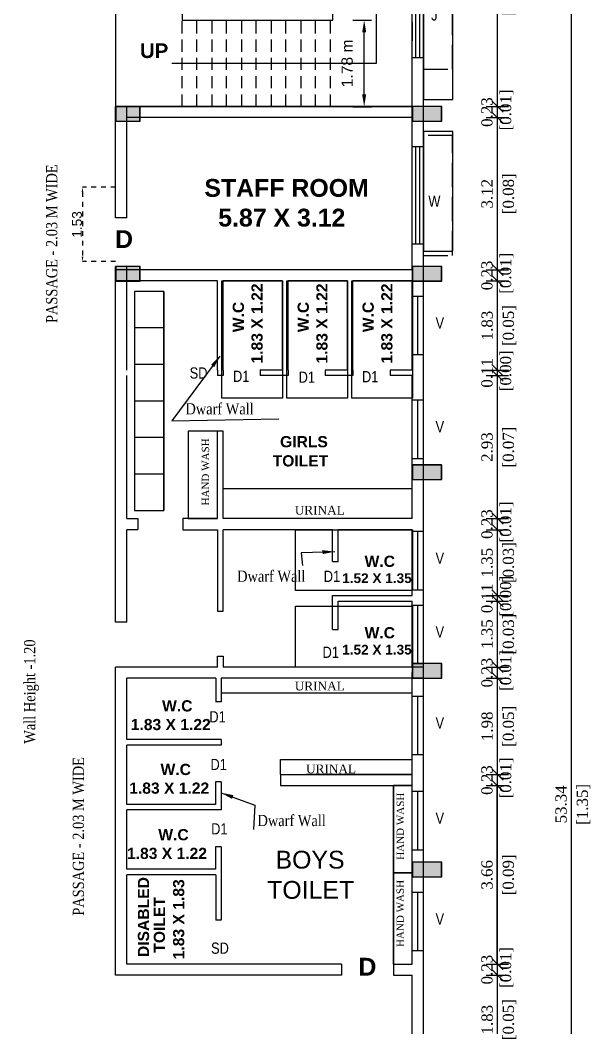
# Model space of a CAD drawing. Header units: metres. Extents: x 789 to 1127, y 8 to 183.
# Drawn here: x 872.77 to 884.49, y 79.39 to 100.08 of the extents above; entities that cross this region are included whole.
import ezdxf

# ---------------------------------------------------------------- set-up
doc = ezdxf.new("R2010")
doc.units = ezdxf.units.M
doc.header["$MEASUREMENT"] = 0
doc.header["$PDMODE"] = 96
for name, pattern in [('CABLIN', [0.35, 0.25, -0.1]), ('DOT2', [0.125, 0, -0.125]), ('HIDDEN', [0.375, 0.25, -0.125])]:
    doc.linetypes.add(name, pattern=pattern)
doc.layers.add('BLK_1_FLR_0_BATH', color=205, linetype='Continuous', lineweight=0)
for name, color, linetype in [('BLK_1_FLR_0_CHAJJA', 6, 'Continuous'), ('BLK_1_FLR_0_WATER_CLOSET', 60, 'Continuous'), ('BLK_1_FLR_1_BLT_UP_AREA', 26, 'Continuous'), ('BLK_1_FLR_1_EXIT_WIDTH_DOOR', 2, 'Continuous'), ('C-ANNO-TABL', 10, 'Continuous'), ('ED', 30, 'Continuous'), ('norms', 4, 'Continuous'), ('railing', 14, 'Continuous'), ('T E X T', 7, 'Continuous'), ('text', 7, 'Continuous'), ('TEXT1', 7, 'Continuous'), ('W A L L', 125, 'Continuous'), ('wall1', 125, 'Continuous')]:
    doc.layers.add(name, color=color, linetype=linetype)
doc.styles.add('CORPORATION', font='arial.ttf')
doc.styles.add('PDF Arial Bold', font='arialbd.ttf')
doc.styles.add('rs', font='arial.ttf', dxfattribs={"width": 0.85})
doc.styles.add('S', font='swiss.ttf')
doc.styles.get("Standard").update_dxf_attribs({"font": 'BOOKOS.TTF'})
doc.styles.add('swc', font='swissc.ttf', dxfattribs={"height": 250})
doc.dimstyles.new('Dim-outter', dxfattribs={"dimtxt": 1, "dimasz": 1, "dimexe": 0, "dimexo": 0, "dimgap": 1, "dimtad": 1, "dimlfac": -1, "dimzin": 3, "dimdsep": 46, "dimtxsty": 'CORPORATION', "dimblk": 'ARCHTICK', "dimcen": 0.125, "dimclrd": 8, "dimclre": 8, "dimclrt": 256, "dimazin": 0, "dimtfac": 0.5, "dimtix": 1, "dimtmove": 2, "dimatfit": 3, "dimfxl": 0, "dimtolj": 1, "dimtzin": 0, "dimarcsym": 0})
doc.dimstyles.new('METRIC', dxfattribs={"dimtxt": 0.45, "dimasz": 0.25, "dimexe": 0.15, "dimexo": 0.15, "dimgap": 0.15, "dimtad": 1, "dimzin": 0, "dimdsep": 46, "dimtxsty": 'S', "dimcen": 0, "dimclrd": 1, "dimclre": 1, "dimclrt": 5, "dimadec": 0, "dimazin": 2, "dimtfac": 1, "dimtix": 1, "dimtofl": 0, "dimtmove": 1, "dimatfit": 0, "dimfxl": 0, "dimtolj": 1, "dimtzin": 0, "dimarcsym": 0})
doc.dimstyles.new('STANDARD$0', dxfattribs={"dimtxt": 7, "dimasz": 3, "dimexe": 3, "dimexo": 1, "dimgap": 1.5, "dimtad": 1, "dimdec": 1, "dimzin": 1, "dimdsep": 46, "dimlunit": 4, "dimtxsty": 'Standard', "dimblk": 'OBLIQUE', "dimcen": 0.09375, "dimdle": 1, "dimclrd": 8, "dimclre": 8, "dimclrt": 7, "dimadec": 1, "dimazin": 0, "dimtfac": 1, "dimtdec": 1, "dimtix": 1, "dimtmove": 2, "dimatfit": 3, "dimldrblk": 'ARCHTICK', "dimfxl": 0, "dimfrac": 2, "dimtolj": 1, "dimtzin": 0, "dimarcsym": 0})

# ---------------------------------------------------------------- blocks, each defined once
blk = doc.blocks.new('_Oblique')
at = {"color": 0, "linetype": 'ByBlock', "lineweight": -2}
blk.add_line((-0.5, -0.5), (0.5, 0.5), dxfattribs=at)
blk = doc.blocks.new('*D377')
at = {"layer": 'Defpoints', "color": 0}
for p in [(880.826, 80.473), (882.574, 80.473), (881.054, 78.646)]:
    blk.add_point(p, dxfattribs=at)
at = {"layer": 'ED', "color": 0, "lineweight": -2}
for p, q in [((882.344, 80.473), (882.804, 80.473)), ((882.574, 78.646), (882.574, 80.473)), ((882.344, 78.646), (882.804, 78.646))]:
    blk.add_line(p, q, dxfattribs=at)
at = {"layer": 'ED', "color": 0, "lineweight": -2, "xscale": 0.23, "yscale": 0.23, "zscale": 0.23}
for p, rotation in [((882.574, 80.473), 90), ((882.574, 78.646), 270)]:
    blk.add_blockref('_Oblique', p, dxfattribs=dict(at, rotation=rotation))
at = {"layer": 'ED', "color": 0, "char_height": 0.23, "attachment_point": 5, "rotation": 90}
for s, insert in [('\\A1;1.83', (882.365, 79.56)), ('\\A1;[0.05]', (882.823, 79.56))]:
    blk.add_mtext(s, dxfattribs=dict(at, insert=insert))
blk = doc.blocks.new('*D378')
at = {"layer": 'Defpoints', "color": 0}
for p in [(880.826, 80.702), (882.574, 80.702), (880.826, 80.473)]:
    blk.add_point(p, dxfattribs=at)
at = {"layer": 'ED', "color": 0, "lineweight": -2}
for p, q in [((882.344, 80.702), (882.804, 80.702)), ((882.574, 80.473), (882.574, 80.702)), ((882.344, 80.473), (882.804, 80.473))]:
    blk.add_line(p, q, dxfattribs=at)
at = {"layer": 'ED', "color": 0, "lineweight": -2, "xscale": 0.23, "yscale": 0.23, "zscale": 0.23}
for p, rotation in [((882.574, 80.702), 90), ((882.574, 80.473), 270)]:
    blk.add_blockref('_Oblique', p, dxfattribs=dict(at, rotation=rotation))
at = {"layer": 'ED', "color": 0, "insert": (882.574, 80.588), "char_height": 0.23, "attachment_point": 5, "rotation": 90}
blk.add_mtext('\\A1;0.23\\P [0.01]', dxfattribs=at)
blk = doc.blocks.new('*D379')
at = {"layer": 'Defpoints', "color": 0}
for p in [(880.826, 84.364), (882.572, 84.364), (880.826, 80.702)]:
    blk.add_point(p, dxfattribs=at)
at = {"layer": 'ED', "color": 0, "lineweight": -2}
for p, q in [((882.342, 84.364), (882.802, 84.364)), ((882.572, 80.702), (882.572, 84.364)), ((882.342, 80.702), (882.802, 80.702))]:
    blk.add_line(p, q, dxfattribs=at)
at = {"layer": 'ED', "color": 0, "lineweight": -2, "xscale": 0.23, "yscale": 0.23, "zscale": 0.23}
for p, rotation in [((882.572, 84.364), 90), ((882.572, 80.702), 270)]:
    blk.add_blockref('_Oblique', p, dxfattribs=dict(at, rotation=rotation))
at = {"layer": 'ED', "color": 0, "char_height": 0.23, "attachment_point": 5, "rotation": 90}
for s, insert in [('\\A1;3.66', (882.362, 82.533)), ('\\A1;[0.09]', (882.821, 82.533))]:
    blk.add_mtext(s, dxfattribs=dict(at, insert=insert))
blk = doc.blocks.new('*D202')
at = {"layer": 'Defpoints', "color": 0}
for p in [(880.828, 84.594), (882.574, 84.594), (880.826, 84.364)]:
    blk.add_point(p, dxfattribs=at)
at = {"layer": 'ED', "color": 0, "lineweight": -2}
for p, q in [((882.344, 84.594), (882.804, 84.594)), ((882.574, 84.364), (882.574, 84.594)), ((882.344, 84.364), (882.804, 84.364))]:
    blk.add_line(p, q, dxfattribs=at)
at = {"layer": 'ED', "color": 0, "lineweight": -2, "xscale": 0.23, "yscale": 0.23, "zscale": 0.23}
for p, rotation in [((882.574, 84.594), 90), ((882.574, 84.364), 270)]:
    blk.add_blockref('_Oblique', p, dxfattribs=dict(at, rotation=rotation))
at = {"layer": 'ED', "color": 0, "insert": (882.574, 84.479), "char_height": 0.23, "attachment_point": 5, "rotation": 90}
blk.add_mtext('\\A1;0.23\\P [0.01]', dxfattribs=at)
blk = doc.blocks.new('*D380')
at = {"layer": 'Defpoints', "color": 0}
for p in [(881.054, 86.57), (882.574, 86.57), (880.828, 84.594)]:
    blk.add_point(p, dxfattribs=at)
at = {"layer": 'ED', "color": 0, "lineweight": -2}
for p, q in [((882.344, 86.57), (882.804, 86.57)), ((882.574, 84.594), (882.574, 86.57)), ((882.344, 84.594), (882.804, 84.594))]:
    blk.add_line(p, q, dxfattribs=at)
at = {"layer": 'ED', "color": 0, "lineweight": -2, "xscale": 0.23, "yscale": 0.23, "zscale": 0.23}
for p, rotation in [((882.574, 86.57), 90), ((882.574, 84.594), 270)]:
    blk.add_blockref('_Oblique', p, dxfattribs=dict(at, rotation=rotation))
at = {"layer": 'ED', "color": 0, "char_height": 0.23, "attachment_point": 5, "rotation": 90}
for s, insert in [('\\A1;1.98', (882.365, 85.582)), ('\\A1;[0.05]', (882.823, 85.582))]:
    blk.add_mtext(s, dxfattribs=dict(at, insert=insert))
blk = doc.blocks.new('*D203')
at = {"layer": 'Defpoints', "color": 0}
for p in [(881.054, 86.799), (882.574, 86.799), (881.054, 86.57)]:
    blk.add_point(p, dxfattribs=at)
at = {"layer": 'ED', "color": 0, "lineweight": -2}
for p, q in [((882.344, 86.799), (882.804, 86.799)), ((882.574, 86.57), (882.574, 86.799)), ((882.344, 86.57), (882.804, 86.57))]:
    blk.add_line(p, q, dxfattribs=at)
at = {"layer": 'ED', "color": 0, "lineweight": -2, "xscale": 0.23, "yscale": 0.23, "zscale": 0.23}
for p, rotation in [((882.574, 86.799), 90), ((882.574, 86.57), 270)]:
    blk.add_blockref('_Oblique', p, dxfattribs=dict(at, rotation=rotation))
at = {"layer": 'ED', "color": 0, "insert": (882.574, 86.685), "char_height": 0.23, "attachment_point": 5, "rotation": 90}
blk.add_mtext('\\A1;0.23\\P [0.01]', dxfattribs=at)
blk = doc.blocks.new('*D381')
at = {"layer": 'Defpoints', "color": 0}
for p in [(880.826, 88.152), (882.574, 88.152), (881.054, 86.799)]:
    blk.add_point(p, dxfattribs=at)
at = {"layer": 'ED', "color": 0, "lineweight": -2}
for p, q in [((882.344, 88.152), (882.804, 88.152)), ((882.574, 86.799), (882.574, 88.152)), ((882.344, 86.799), (882.804, 86.799))]:
    blk.add_line(p, q, dxfattribs=at)
at = {"layer": 'ED', "color": 0, "lineweight": -2, "xscale": 0.23, "yscale": 0.23, "zscale": 0.23}
for p, rotation in [((882.574, 88.152), 90), ((882.574, 86.799), 270)]:
    blk.add_blockref('_Oblique', p, dxfattribs=dict(at, rotation=rotation))
at = {"layer": 'ED', "color": 0, "char_height": 0.23, "attachment_point": 5, "rotation": 90}
for s, insert in [('\\A1;1.35', (882.363, 87.475)), ('\\A1;[0.03]', (882.823, 87.475))]:
    blk.add_mtext(s, dxfattribs=dict(at, insert=insert))
blk = doc.blocks.new('*D204')
at = {"layer": 'Defpoints', "color": 0}
for p in [(880.826, 88.266), (880.826, 88.152), (882.574, 88.266)]:
    blk.add_point(p, dxfattribs=at)
at = {"layer": 'ED', "color": 0, "lineweight": -2}
for p, q in [((882.344, 88.266), (882.804, 88.266)), ((882.344, 88.152), (882.804, 88.152))]:
    blk.add_line(p, q, dxfattribs=at)
at = {"layer": 'ED', "color": 0, "insert": (882.574, 88.209), "char_height": 0.23, "attachment_point": 5, "rotation": 90}
blk.add_mtext('\\A1;0.11\\P [0.00]', dxfattribs=at)
blk = doc.blocks.new('*D382')
at = {"layer": 'Defpoints', "color": 0}
for p in [(880.826, 89.618), (882.574, 89.618), (880.826, 88.266)]:
    blk.add_point(p, dxfattribs=at)
at = {"layer": 'ED', "color": 0, "lineweight": -2}
for p, q in [((882.344, 89.618), (882.804, 89.618)), ((882.574, 88.266), (882.574, 89.618)), ((882.344, 88.266), (882.804, 88.266))]:
    blk.add_line(p, q, dxfattribs=at)
at = {"layer": 'ED', "color": 0, "lineweight": -2, "xscale": 0.23, "yscale": 0.23, "zscale": 0.23}
for p, rotation in [((882.574, 89.618), 90), ((882.574, 88.266), 270)]:
    blk.add_blockref('_Oblique', p, dxfattribs=dict(at, rotation=rotation))
at = {"layer": 'ED', "color": 0, "char_height": 0.23, "attachment_point": 5, "rotation": 90}
for s, insert in [('\\A1;1.35', (882.363, 88.942)), ('\\A1;[0.03]', (882.823, 88.942))]:
    blk.add_mtext(s, dxfattribs=dict(at, insert=insert))
blk = doc.blocks.new('*D383')
at = {"layer": 'Defpoints', "color": 0}
for p in [(880.826, 89.847), (882.574, 89.847), (880.826, 89.618)]:
    blk.add_point(p, dxfattribs=at)
at = {"layer": 'ED', "color": 0, "lineweight": -2}
for p, q in [((882.344, 89.847), (882.804, 89.847)), ((882.574, 89.618), (882.574, 89.847)), ((882.344, 89.618), (882.804, 89.618))]:
    blk.add_line(p, q, dxfattribs=at)
at = {"layer": 'ED', "color": 0, "lineweight": -2, "xscale": 0.23, "yscale": 0.23, "zscale": 0.23}
for p, rotation in [((882.574, 89.847), 90), ((882.574, 89.618), 270)]:
    blk.add_blockref('_Oblique', p, dxfattribs=dict(at, rotation=rotation))
at = {"layer": 'ED', "color": 0, "insert": (882.574, 89.733), "char_height": 0.23, "attachment_point": 5, "rotation": 90}
blk.add_mtext('\\A1;0.23\\P [0.01]', dxfattribs=at)
blk = doc.blocks.new('*D384')
at = {"layer": 'Defpoints', "color": 0}
for p in [(880.826, 92.781), (882.574, 92.781), (880.826, 89.847)]:
    blk.add_point(p, dxfattribs=at)
at = {"layer": 'ED', "color": 0, "lineweight": -2}
for p, q in [((882.344, 92.781), (882.804, 92.781)), ((882.574, 89.847), (882.574, 92.781)), ((882.344, 89.847), (882.804, 89.847))]:
    blk.add_line(p, q, dxfattribs=at)
at = {"layer": 'ED', "color": 0, "lineweight": -2, "xscale": 0.23, "yscale": 0.23, "zscale": 0.23}
for p, rotation in [((882.574, 92.781), 90), ((882.574, 89.847), 270)]:
    blk.add_blockref('_Oblique', p, dxfattribs=dict(at, rotation=rotation))
at = {"layer": 'ED', "color": 0, "char_height": 0.23, "attachment_point": 5, "rotation": 90}
for s, insert in [('\\A1;[0.07]', (882.823, 91.314)), ('\\A1;2.93', (882.363, 91.314))]:
    blk.add_mtext(s, dxfattribs=dict(at, insert=insert))
blk = doc.blocks.new('*D385')
at = {"layer": 'Defpoints', "color": 0}
for p in [(880.826, 92.895), (882.574, 92.895), (880.826, 92.781)]:
    blk.add_point(p, dxfattribs=at)
at = {"layer": 'ED', "color": 0, "lineweight": -2}
for p, q in [((882.344, 92.895), (882.804, 92.895)), ((882.344, 92.781), (882.804, 92.781))]:
    blk.add_line(p, q, dxfattribs=at)
at = {"layer": 'ED', "color": 0, "insert": (882.574, 92.838), "char_height": 0.23, "attachment_point": 5, "rotation": 90}
blk.add_mtext('\\A1;0.11\\P [0.00]', dxfattribs=at)
blk = doc.blocks.new('*D386')
at = {"layer": 'Defpoints', "color": 0}
for p in [(880.826, 94.724), (882.574, 94.724), (880.826, 92.895)]:
    blk.add_point(p, dxfattribs=at)
at = {"layer": 'ED', "color": 0, "lineweight": -2}
for p, q in [((882.344, 94.724), (882.804, 94.724)), ((882.574, 92.895), (882.574, 94.724)), ((882.344, 92.895), (882.804, 92.895))]:
    blk.add_line(p, q, dxfattribs=at)
at = {"layer": 'ED', "color": 0, "lineweight": -2, "xscale": 0.23, "yscale": 0.23, "zscale": 0.23}
for p, rotation in [((882.574, 94.724), 90), ((882.574, 92.895), 270)]:
    blk.add_blockref('_Oblique', p, dxfattribs=dict(at, rotation=rotation))
at = {"layer": 'ED', "color": 0, "char_height": 0.23, "attachment_point": 5, "rotation": 90}
for s, insert in [('\\A1;[0.05]', (882.823, 93.809)), ('\\A1;1.83', (882.365, 93.809))]:
    blk.add_mtext(s, dxfattribs=dict(at, insert=insert))
blk = doc.blocks.new('*D387')
at = {"layer": 'Defpoints', "color": 0}
for p in [(880.826, 94.952), (882.574, 94.952), (880.826, 94.724)]:
    blk.add_point(p, dxfattribs=at)
at = {"layer": 'ED', "color": 0, "lineweight": -2}
for p, q in [((882.344, 94.952), (882.804, 94.952)), ((882.574, 94.724), (882.574, 94.952)), ((882.344, 94.724), (882.804, 94.724))]:
    blk.add_line(p, q, dxfattribs=at)
at = {"layer": 'ED', "color": 0, "lineweight": -2, "xscale": 0.23, "yscale": 0.23, "zscale": 0.23}
for p, rotation in [((882.574, 94.952), 90), ((882.574, 94.724), 270)]:
    blk.add_blockref('_Oblique', p, dxfattribs=dict(at, rotation=rotation))
at = {"layer": 'ED', "color": 0, "insert": (882.574, 94.838), "char_height": 0.23, "attachment_point": 5, "rotation": 90}
blk.add_mtext('\\A1;0.23\\P [0.01]', dxfattribs=at)
blk = doc.blocks.new('*D388')
at = {"layer": 'Defpoints', "color": 0}
for p in [(880.826, 98.077), (882.574, 98.077), (880.826, 94.952)]:
    blk.add_point(p, dxfattribs=at)
at = {"layer": 'ED', "color": 0, "lineweight": -2}
for p, q in [((882.344, 98.077), (882.804, 98.077)), ((882.574, 94.952), (882.574, 98.077)), ((882.344, 94.952), (882.804, 94.952))]:
    blk.add_line(p, q, dxfattribs=at)
at = {"layer": 'ED', "color": 0, "lineweight": -2, "xscale": 0.23, "yscale": 0.23, "zscale": 0.23}
for p, rotation in [((882.574, 98.077), 90), ((882.574, 94.952), 270)]:
    blk.add_blockref('_Oblique', p, dxfattribs=dict(at, rotation=rotation))
at = {"layer": 'ED', "color": 0, "char_height": 0.23, "attachment_point": 5, "rotation": 90}
for s, insert in [('\\A1;[0.08]', (882.823, 96.515)), ('\\A1;3.12', (882.363, 96.515))]:
    blk.add_mtext(s, dxfattribs=dict(at, insert=insert))
blk = doc.blocks.new('*D389')
at = {"layer": 'Defpoints', "color": 0}
for p in [(881.054, 98.305), (882.574, 98.305), (880.826, 98.077)]:
    blk.add_point(p, dxfattribs=at)
at = {"layer": 'ED', "color": 0, "lineweight": -2}
for p, q in [((882.344, 98.305), (882.804, 98.305)), ((882.574, 98.077), (882.574, 98.305)), ((882.344, 98.077), (882.804, 98.077))]:
    blk.add_line(p, q, dxfattribs=at)
at = {"layer": 'ED', "color": 0, "lineweight": -2, "xscale": 0.23, "yscale": 0.23, "zscale": 0.23}
for p, rotation in [((882.574, 98.305), 90), ((882.574, 98.077), 270)]:
    blk.add_blockref('_Oblique', p, dxfattribs=dict(at, rotation=rotation))
at = {"layer": 'ED', "color": 0, "insert": (882.574, 98.191), "char_height": 0.23, "attachment_point": 5, "rotation": 90}
blk.add_mtext('\\A1;0.23\\P [0.01]', dxfattribs=at)
blk = doc.blocks.new('*D390')
at = {"layer": 'Defpoints', "color": 0}
for p in [(881.054, 102.877), (882.574, 102.877), (881.054, 98.305)]:
    blk.add_point(p, dxfattribs=at)
at = {"layer": 'ED', "color": 0, "lineweight": -2}
for p, q in [((882.344, 102.877), (882.804, 102.877)), ((882.574, 98.305), (882.574, 102.877)), ((882.344, 98.305), (882.804, 98.305))]:
    blk.add_line(p, q, dxfattribs=at)
at = {"layer": 'ED', "color": 0, "lineweight": -2, "xscale": 0.23, "yscale": 0.23, "zscale": 0.23}
for p, rotation in [((882.574, 102.877), 90), ((882.574, 98.305), 270)]:
    blk.add_blockref('_Oblique', p, dxfattribs=dict(at, rotation=rotation))
at = {"layer": 'ED', "color": 0, "char_height": 0.23, "attachment_point": 5, "rotation": 90}
for s, insert in [('\\A1;[0.12]', (882.823, 100.591)), ('\\A1;4.57', (882.363, 100.591))]:
    blk.add_mtext(s, dxfattribs=dict(at, insert=insert))
blk = doc.blocks.new('*D391')
at = {"layer": 'Defpoints', "color": 0}
for p in [(881.054, 110.65), (884.094, 110.65), (881.054, 57.31)]:
    blk.add_point(p, dxfattribs=at)
at = {"layer": 'ED', "color": 0, "lineweight": -2}
for p, q in [((883.864, 110.65), (884.324, 110.65)), ((884.094, 57.31), (884.094, 110.65)), ((883.864, 57.31), (884.324, 57.31))]:
    blk.add_line(p, q, dxfattribs=at)
at = {"layer": 'ED', "color": 0, "lineweight": -2, "xscale": 0.23, "yscale": 0.23, "zscale": 0.23}
for p, rotation in [((884.094, 110.65), 90), ((884.094, 57.31), 270)]:
    blk.add_blockref('_Oblique', p, dxfattribs=dict(at, rotation=rotation))
at = {"layer": 'ED', "color": 0, "char_height": 0.23, "attachment_point": 5, "rotation": 90}
for s, insert in [('\\A1;53.34', (883.883, 83.98)), ('\\A1;[1.35]', (884.343, 83.98))]:
    blk.add_mtext(s, dxfattribs=dict(at, insert=insert))
blk = doc.blocks.new('*D320')
at = {"layer": 'Defpoints', "color": 0, "ltscale": 0.5}
for p in [(879.194, 100.078), (879.837, 100.078), (879.194, 98.302)]:
    blk.add_point(p, dxfattribs=at)
at = {"layer": 'ED', "color": 1, "lineweight": -2, "ltscale": 0.5}
for p, q in [((879.607, 100.078), (879.987, 100.078)), ((879.837, 98.552), (879.837, 99.828)), ((879.607, 98.302), (879.987, 98.302))]:
    blk.add_line(p, q, dxfattribs=at)
at = {"layer": 'ED', "color": 1, "ltscale": 0.5}
for points in [[(879.795, 99.828), (879.878, 99.828), (879.837, 100.078)], [(879.795, 98.552), (879.878, 98.552), (879.837, 98.302)]]:
    blk.add_solid(points, dxfattribs=at)
at = {"layer": 'ED', "lineweight": -2, "ltscale": 0.5, "insert": (879.488, 99.19), "char_height": 0.23, "attachment_point": 5, "rotation": 90, "style": 'S'}
blk.add_mtext('\\A1;1.78 m', dxfattribs=at)
blk = doc.blocks.new('45')
h = blk.add_hatch(color=143)
h.dxf.hatch_style = 1
h.paths.add_polyline_path([(11219.54, -3173.507), (11220.04, -3173.507), (11220.04, -3173.207), (11219.54, -3173.207)])
h = blk.add_hatch(color=143)
h.dxf.hatch_style = 1
h.paths.add_polyline_path([(11219.54, -3176.788), (11220.04, -3176.788), (11220.04, -3176.488), (11219.54, -3176.488)])
at = {"layer": 'C-ANNO-TABL'}
h = blk.add_hatch(color=240, dxfattribs=at)
h.dxf.hatch_style = 1
h.paths.add_polyline_path([(11225.636, -3173.207), (11225.636, -3173.507), (11226.237, -3173.507), (11226.237, -3173.207)])
h = blk.add_hatch(color=240, dxfattribs=at)
h.dxf.hatch_style = 1
h.paths.add_polyline_path([(11225.636, -3176.488), (11225.636, -3176.788), (11226.237, -3176.788), (11226.237, -3176.488)])
h = blk.add_hatch(color=240, dxfattribs=at)
h.dxf.hatch_style = 1
h.paths.add_polyline_path([(11225.636, -3180.565), (11225.636, -3180.865), (11226.237, -3180.865), (11226.237, -3180.565)])
h = blk.add_hatch(color=240, dxfattribs=at)
h.dxf.hatch_style = 1
h.paths.add_polyline_path([(11225.636, -3184.641), (11225.636, -3184.941), (11226.237, -3184.941), (11226.237, -3184.641)])
h = blk.add_hatch(color=240, dxfattribs=at)
h.dxf.hatch_style = 1
h.paths.add_polyline_path([(11225.636, -3188.718), (11225.636, -3189.018), (11226.237, -3189.018), (11226.237, -3188.718)])
for points in [[(11219.54, -3173.507), (11220.04, -3173.507), (11220.04, -3173.207), (11219.54, -3173.207)], [(11219.54, -3176.788), (11220.04, -3176.788), (11220.04, -3176.488), (11219.54, -3176.488)]]:
    blk.add_lwpolyline(points, close=True)
at = {"layer": 'C-ANNO-TABL', "color": 240}
for points in [[(11225.636, -3173.207), (11225.636, -3173.507), (11226.237, -3173.507), (11226.237, -3173.207)], [(11225.636, -3176.488), (11225.636, -3176.788), (11226.237, -3176.788), (11226.237, -3176.488)], [(11225.636, -3180.565), (11225.636, -3180.865), (11226.237, -3180.865), (11226.237, -3180.565)], [(11225.636, -3184.641), (11225.636, -3184.941), (11226.237, -3184.941), (11226.237, -3184.641)], [(11225.636, -3188.718), (11225.636, -3189.018), (11226.237, -3189.018), (11226.237, -3188.718)]]:
    blk.add_lwpolyline(points, close=True, dxfattribs=at)
blk = doc.blocks.new('369')
h = blk.add_hatch(color=143)
h.dxf.hatch_style = 1
h.paths.add_polyline_path([(11123.993, -3170.604), (11124.493, -3170.604), (11124.493, -3170.304), (11123.993, -3170.304)])
h = blk.add_hatch(color=143)
h.dxf.hatch_style = 1
h.paths.add_polyline_path([(11123.993, -3173.885), (11124.493, -3173.885), (11124.493, -3173.585), (11123.993, -3173.585)])
at = {"layer": 'C-ANNO-TABL'}
h = blk.add_hatch(color=240, dxfattribs=at)
h.dxf.hatch_style = 1
h.paths.add_polyline_path([(11130.089, -3170.304), (11130.089, -3170.604), (11130.689, -3170.604), (11130.689, -3170.304)])
h = blk.add_hatch(color=240, dxfattribs=at)
h.dxf.hatch_style = 1
h.paths.add_polyline_path([(11130.089, -3173.585), (11130.089, -3173.885), (11130.689, -3173.885), (11130.689, -3173.585)])
h = blk.add_hatch(color=240, dxfattribs=at)
h.dxf.hatch_style = 1
h.paths.add_polyline_path([(11130.089, -3177.662), (11130.089, -3177.962), (11130.689, -3177.962), (11130.689, -3177.662)])
h = blk.add_hatch(color=240, dxfattribs=at)
h.dxf.hatch_style = 1
h.paths.add_polyline_path([(11130.089, -3181.739), (11130.089, -3182.039), (11130.689, -3182.039), (11130.689, -3181.739)])
h = blk.add_hatch(color=240, dxfattribs=at)
h.dxf.hatch_style = 1
h.paths.add_polyline_path([(11130.089, -3185.815), (11130.089, -3186.115), (11130.689, -3186.115), (11130.689, -3185.815)])
for points in [[(11123.993, -3170.604), (11124.493, -3170.604), (11124.493, -3170.304), (11123.993, -3170.304)], [(11123.993, -3173.885), (11124.493, -3173.885), (11124.493, -3173.585), (11123.993, -3173.585)]]:
    blk.add_lwpolyline(points, close=True)
at = {"layer": 'C-ANNO-TABL', "color": 240}
for points in [[(11130.089, -3170.304), (11130.089, -3170.604), (11130.689, -3170.604), (11130.689, -3170.304)], [(11130.089, -3173.585), (11130.089, -3173.885), (11130.689, -3173.885), (11130.689, -3173.585)], [(11130.089, -3177.662), (11130.089, -3177.962), (11130.689, -3177.962), (11130.689, -3177.662)], [(11130.089, -3181.739), (11130.089, -3182.039), (11130.689, -3182.039), (11130.689, -3181.739)], [(11130.089, -3185.815), (11130.089, -3186.115), (11130.689, -3186.115), (11130.689, -3185.815)]]:
    blk.add_lwpolyline(points, close=True, dxfattribs=at)
blk = doc.blocks.new('*D238')
at = {"layer": 'BLK_1_FLR_1_EXIT_WIDTH_DOOR', "linetype": 'DOT2', "lineweight": -2, "ltscale": 0.05}
for p, q in [((874.73, 96.649), (874.049, 96.649)), ((874.049, 96.549), (874.049, 95.221)), ((874.73, 95.121), (874.049, 95.121))]:
    blk.add_line(p, q, dxfattribs=at)
at = {"layer": 'BLK_1_FLR_1_EXIT_WIDTH_DOOR', "ltscale": 0.05}
for points in [[(874.033, 96.549), (874.066, 96.549), (874.049, 96.649)], [(874.033, 95.221), (874.066, 95.221), (874.049, 95.121)]]:
    blk.add_solid(points, dxfattribs=at)
at = {"layer": 'Defpoints', "color": 0, "ltscale": 0.05}
for p in [(874.73, 96.649), (874.049, 95.121), (874.73, 95.121)]:
    blk.add_point(p, dxfattribs=at)
at = {"layer": 'BLK_1_FLR_1_EXIT_WIDTH_DOOR', "ltscale": 0.05, "insert": (873.937, 95.885), "char_height": 0.2, "attachment_point": 5, "rotation": 90, "style": 'CORPORATION'}
blk.add_mtext('\\A1;1.53', dxfattribs=at)
blk = doc.blocks.new('*D239')
at = {"layer": 'BLK_1_FLR_1_EXIT_WIDTH_DOOR', "linetype": 'DOT2', "lineweight": -2, "ltscale": 0.05}
for p, q in [((874.73, 96.649), (874.049, 96.649)), ((874.049, 96.549), (874.049, 95.221)), ((874.73, 95.121), (874.049, 95.121))]:
    blk.add_line(p, q, dxfattribs=at)
at = {"layer": 'BLK_1_FLR_1_EXIT_WIDTH_DOOR', "ltscale": 0.05}
for points in [[(874.033, 96.549), (874.066, 96.549), (874.049, 96.649)], [(874.033, 95.221), (874.066, 95.221), (874.049, 95.121)]]:
    blk.add_solid(points, dxfattribs=at)
at = {"layer": 'Defpoints', "color": 0, "ltscale": 0.05}
for p in [(874.73, 96.649), (874.049, 95.121), (874.73, 95.121)]:
    blk.add_point(p, dxfattribs=at)
at = {"layer": 'BLK_1_FLR_1_EXIT_WIDTH_DOOR', "ltscale": 0.05, "insert": (873.937, 95.885), "char_height": 0.2, "attachment_point": 5, "rotation": 90, "style": 'CORPORATION'}
blk.add_mtext('\\A1;1.53', dxfattribs=at)

msp = doc.modelspace()

# ---------------------------------------------------------------- hatches: boundary and pattern name
h = msp.add_hatch(color=256)
h.dxf.hatch_style = 1
h.paths.add_polyline_path([(874.72979, 98.00528), (875.22979, 98.00528), (875.22979, 98.30526), (874.72979, 98.30526)])
h = msp.add_hatch(color=240)
h.dxf.hatch_style = 1
h.paths.add_polyline_path([(880.82555, 98.30526), (880.82555, 98.00528), (881.42601, 98.00528), (881.42601, 98.30526)])
h = msp.add_hatch(color=256)
h.dxf.hatch_style = 1
h.paths.add_polyline_path([(874.72955, 94.72386), (875.22955, 94.72386), (875.22955, 95.02383), (874.72955, 95.02383)])
h = msp.add_hatch(color=240)
h.dxf.hatch_style = 1
h.paths.add_polyline_path([(880.82555, 95.02383), (880.82555, 94.72386), (881.42601, 94.72386), (881.42601, 95.02383)])
h = msp.add_hatch(color=240)
h.dxf.hatch_style = 1
h.paths.add_polyline_path([(880.82555, 90.94713), (880.82555, 90.64716), (881.42601, 90.64716), (881.42601, 90.94713)])
h = msp.add_hatch(color=240)
h.dxf.hatch_style = 1
h.paths.add_polyline_path([(880.82555, 86.87043), (880.82555, 86.57046), (881.42601, 86.57046), (881.42601, 86.87043)])
h = msp.add_hatch(color=240)
h.dxf.hatch_style = 1
h.paths.add_polyline_path([(880.82555, 82.79373), (880.82555, 82.49376), (881.42601, 82.49376), (881.42601, 82.79373)])

# ---------------------------------------------------------------- linework, layer by layer
at = {"layer": 'BLK_1_FLR_0_BATH'}
for points in [[(876.91341, 92.32386), (878.16159, 92.32386), (878.16159, 94.72386), (876.91341, 94.72386)], [(878.24691, 92.32386), (879.49509, 92.32386), (879.49509, 94.72386), (878.24691, 94.72386)], [(879.58041, 92.32386), (880.82859, 92.32386), (880.82859, 94.72386), (879.58041, 94.72386)], [(878.42859, 89.61846), (878.42859, 88.37028), (880.82859, 88.37028), (880.82859, 89.61846)], [(878.42859, 88.04723), (878.42859, 86.79906), (880.82859, 86.79906), (880.82859, 88.04723)]]:
    msp.add_lwpolyline(points, close=True, dxfattribs=at)
at = {"layer": 'BLK_1_FLR_0_CHAJJA', "linetype": 'Continuous'}
for points in [[(881.65714, 100.9092), (881.05719, 100.9092), (881.05719, 98.4492), (881.65714, 98.4492)], [(881.65714, 97.79474), (881.05719, 97.79474), (881.05719, 95.33474), (881.65714, 95.33474)]]:
    msp.add_lwpolyline(points, close=True, dxfattribs=at)
at = {"layer": 'BLK_1_FLR_0_WATER_CLOSET'}
for points in [[(876.91341, 94.72386), (878.16159, 94.72386), (878.16159, 92.31886), (876.91341, 92.31886)], [(878.24691, 94.72386), (879.49509, 94.72386), (879.49509, 92.31886), (878.24691, 92.31886)], [(879.58041, 94.72386), (880.82859, 94.72386), (880.82859, 92.31886), (879.58041, 92.31886)], [(880.82859, 89.61846), (880.82859, 88.37028), (878.42359, 88.37028), (878.42359, 89.61846)], [(880.82859, 88.04723), (880.82859, 86.79906), (878.42359, 86.79906), (878.42359, 88.04723)]]:
    msp.add_lwpolyline(points, close=True, dxfattribs=at)
at = {"layer": 'BLK_1_FLR_1_BLT_UP_AREA', "color": 26}
msp.add_lwpolyline([(881.05415, 57.30805), (881.05415, 110.65082), (860.91219, 110.65082), (860.91219, 57.30805)], close=True, dxfattribs=at)
at = {"layer": 'norms'}
msp.add_lwpolyline([(874.72955, 98.30526), (880.82555, 98.30526), (880.82555, 102.87726), (874.72955, 102.87726)], close=True, dxfattribs=at)
at = {"layer": 'norms', "color": 6}
msp.add_lwpolyline([(875.11896, 94.50915), (875.11896, 90.00915), (875.71896, 90.00915), (875.71896, 94.50915)], close=True, dxfattribs=at)
at = {"layer": 'railing'}
for p, q in [((875.71896, 94.50915), (875.71896, 90.00915)), ((875.71896, 93.75915), (875.11896, 93.75915)), ((875.71896, 93.00915), (875.11896, 93.00915)), ((875.71896, 92.25915), (875.11896, 92.25915)), ((875.71896, 91.50915), (875.11896, 91.50915)), ((875.71896, 90.75915), (875.11896, 90.75915))]:
    msp.add_line(p, q, dxfattribs=at)
at = {"layer": 'railing', "linetype": 'HIDDEN'}
for points in [[(876.09655, 98.30526), (876.09655, 100.07814)], [(876.40135, 98.30526), (876.40135, 100.07814)], [(876.71162, 98.30526), (876.71162, 100.07814)], [(877.01039, 98.30526), (877.01039, 100.07814)], [(877.32066, 98.30526), (877.32066, 100.07814)], [(877.61944, 98.30526), (877.61944, 100.07814)], [(877.92971, 98.30526), (877.92971, 100.07814)], [(878.22849, 98.30526), (878.22849, 100.07814)], [(878.53876, 98.30526), (878.53876, 100.07814)], [(878.83753, 98.30526), (878.83753, 100.07814)], [(879.1478, 98.30526), (879.1478, 100.07814)]]:
    msp.add_lwpolyline(points, dxfattribs=at)
at = {"layer": 'W A L L'}
for p, q in [((881.05415, 57.30966), (881.05415, 110.64966)), ((882.57415, 56.7409), (882.57415, 110.64966)), ((884.09415, 56.7409), (884.09415, 110.64966)), ((880.82555, 94.95246), (880.82555, 110.42106)), ((881.05415, 98.30526), (874.72955, 98.30526)), ((874.72955, 96.01726), (874.72955, 98.30526)), ((875.22979, 98.30526), (874.72979, 98.30526)), ((874.72979, 98.30526), (874.72979, 98.00528)), ((874.95815, 96.01726), (874.95815, 98.30526)), ((875.22979, 98.00528), (875.22979, 98.30526)), ((880.82555, 98.30526), (880.82555, 98.00528)), ((881.42601, 98.30526), (880.82555, 98.30526)), ((881.42601, 98.00528), (881.42601, 98.30526)), ((880.82555, 98.07666), (874.95815, 98.07666)), ((874.72979, 98.00528), (875.22979, 98.00528)), ((880.82555, 98.00528), (881.42601, 98.00528)), ((874.72955, 87.71838), (874.72955, 95.02383)), ((875.22955, 95.02383), (874.72955, 95.02383)), ((874.72955, 95.02383), (874.72955, 94.72386)), ((880.82555, 94.95246), (874.72955, 94.95246)), ((874.95815, 92.89506), (874.95815, 95.02383)), ((875.22955, 94.72386), (875.22955, 95.02383)), ((880.82555, 95.02383), (880.82555, 94.72386)), ((881.42601, 95.02383), (880.82555, 95.02383)), ((881.42601, 94.72386), (881.42601, 95.02383)), ((876.82505, 94.72386), (874.72955, 94.72386)), ((876.82505, 94.72386), (874.72955, 94.72386)), ((874.72955, 94.72386), (875.22955, 94.72386)), ((876.82505, 92.89506), (876.82505, 94.72386)), ((878.15855, 94.72386), (876.93935, 94.72386)), ((878.15855, 94.72386), (876.93935, 94.72386)), ((876.93935, 92.89506), (876.93935, 94.72386)), ((878.15855, 92.89506), (878.15855, 94.72386)), ((879.49205, 94.72386), (878.27285, 94.72386)), ((879.49205, 94.72386), (878.27285, 94.72386)), ((878.27285, 92.89506), (878.27285, 94.72386)), ((879.49205, 92.89506), (879.49205, 94.72386)), ((880.82555, 94.72386), (879.60635, 94.72386)), ((880.82555, 94.72386), (879.60635, 94.72386)), ((879.60635, 92.89506), (879.60635, 94.72386)), ((880.82555, 92.89506), (880.82555, 94.72386)), ((880.82555, 94.72386), (881.42601, 94.72386)), ((876.93935, 92.89506), (876.93935, 93.65706)), ((876.82505, 92.89506), (876.82505, 92.78076)), ((876.93935, 92.89506), (876.93935, 92.78076)), ((878.15855, 92.89506), (877.69273, 92.89506)), ((877.70135, 92.89506), (877.70135, 92.78076)), ((878.27285, 92.89506), (878.27285, 92.78076)), ((879.49205, 92.89506), (879.03485, 92.89506)), ((879.03485, 92.89506), (879.03485, 92.78076)), ((879.60635, 92.89506), (879.60635, 92.78076)), ((880.82555, 92.89506), (880.36835, 92.89506)), ((880.36835, 92.89506), (880.36835, 92.78076)), ((874.95815, 89.84706), (874.95815, 92.78076)), ((876.93935, 92.78076), (876.82505, 92.78076)), ((878.27285, 92.78076), (877.70135, 92.78076)), ((879.60635, 92.78076), (879.03485, 92.78076)), ((880.82555, 92.78076), (880.36835, 92.78076)), ((880.82555, 89.84706), (880.82555, 92.78076)), ((876.93935, 91.63776), (876.82505, 91.63776)), ((876.82505, 89.84706), (876.82505, 91.63776)), ((876.93935, 89.84706), (876.93935, 91.63776)), ((876.82505, 89.84706), (876.82505, 91.52346)), ((880.82555, 90.94713), (880.82555, 90.64716)), ((881.42601, 90.94713), (880.82555, 90.94713)), ((881.42601, 90.64716), (881.42601, 90.94713)), ((880.82555, 90.64716), (881.42601, 90.64716)), ((880.82555, 90.45666), (876.93935, 90.45666)), ((876.82505, 89.84706), (876.10853, 89.84706)), ((880.82555, 89.84706), (876.93935, 89.84706)), ((874.95815, 87.71838), (874.95815, 89.61846)), ((875.18921, 89.61846), (874.95815, 89.61846)), ((879.18725, 89.61846), (876.93935, 89.61846)), ((879.18725, 88.96591), (879.18725, 89.61846)), ((880.82555, 89.61846), (879.30155, 89.61846)), ((879.30155, 88.96591), (879.30155, 89.61846)), ((880.82555, 88.26591), (880.82555, 89.61846)), ((879.18701, 87.56642), (879.18701, 88.13596)), ((879.18725, 88.05808), (879.18725, 88.26591)), ((879.18725, 88.26591), (880.82555, 88.26591)), ((879.30131, 87.56642), (879.30131, 88.13596)), ((879.30155, 88.04659), (879.30155, 88.15161)), ((879.30155, 88.15161), (880.82555, 88.15161)), ((880.82555, 86.79906), (880.82555, 88.15161)), ((874.72955, 80.47347), (874.72955, 86.79906)), ((876.82505, 86.79906), (874.95815, 86.79906)), ((881.05415, 86.79906), (876.93935, 86.79906)), ((880.82555, 86.87043), (880.82555, 86.57046)), ((881.42601, 86.87043), (880.82555, 86.87043)), ((880.82555, 80.70207), (880.82555, 86.68476)), ((881.42601, 86.57046), (881.42601, 86.87043)), ((876.78783, 86.57046), (874.95815, 86.57046)), ((874.95815, 85.31281), (874.95815, 86.57046)), ((881.05415, 86.57046), (876.90021, 86.57046)), ((880.82555, 86.57046), (881.42601, 86.57046)), ((874.95815, 83.9798), (874.95815, 85.19789)), ((880.82555, 84.59393), (878.63542, 84.59393)), ((880.71537, 84.59393), (880.82555, 84.59393)), ((874.95815, 82.64679), (874.95815, 83.86489)), ((880.82555, 82.79373), (880.82555, 82.49376)), ((881.42601, 82.79373), (880.82555, 82.79373)), ((881.42601, 82.49376), (881.42601, 82.79373)), ((874.95815, 80.70207), (874.95815, 82.53188)), ((880.82555, 82.49376), (881.42601, 82.49376)), ((880.43957, 80.70207), (880.82555, 80.70207)), ((880.43957, 80.47347), (880.82555, 80.47347)), ((880.82555, 60.89171), (880.82555, 80.47347))]:
    msp.add_line(p, q, dxfattribs=at)
at = {"layer": 'W A L L', "lineweight": -2, "ltscale": 0.5}
for p, q in [((880.89929, 99.3019), (880.89929, 101.3019)), ((880.97929, 99.3019), (880.97929, 101.3019)), ((880.82301, 100.03684), (880.82301, 99.65684)), ((881.05304, 99.3019), (880.82555, 99.3019)), ((881.05304, 97.48022), (880.82555, 97.48022)), ((880.89929, 95.48022), (880.89929, 97.48022)), ((880.97929, 95.48022), (880.97929, 97.48022)), ((881.05304, 95.48022), (880.82555, 95.48022)), ((880.82555, 94.4136), (881.05304, 94.4136)), ((880.93929, 93.2136), (880.93929, 94.4136)), ((880.82555, 93.2136), (881.05304, 93.2136)), ((880.82555, 92.28269), (881.05304, 92.28269)), ((880.93929, 91.08269), (880.93929, 92.28269)), ((880.82555, 91.08269), (881.05304, 91.08269)), ((880.82555, 89.58628), (881.05304, 89.58628)), ((880.93929, 88.38628), (880.93929, 89.58628)), ((880.82555, 88.38628), (881.05304, 88.38628)), ((880.82555, 88.07043), (881.05304, 88.07043)), ((880.93929, 86.87043), (880.93929, 88.07043)), ((874.95815, 87.71838), (874.72955, 87.71838)), ((874.95815, 86.79906), (874.72955, 86.79906)), ((880.82555, 86.87043), (881.05304, 86.87043)), ((880.82555, 86.26019), (876.90021, 86.26019)), ((880.82555, 86.20353), (881.05304, 86.20353)), ((880.93929, 85.00353), (880.93929, 86.20353)), ((878.11611, 84.9042), (880.82555, 84.9042)), ((880.82555, 85.00353), (881.05304, 85.00353)), ((880.43957, 80.70207), (880.43957, 84.3641)), ((880.82555, 84.2494), (881.05304, 84.2494)), ((880.93929, 83.0494), (880.93929, 84.2494)), ((880.82555, 83.0494), (881.05304, 83.0494)), ((880.82555, 82.18025), (881.05304, 82.18025)), ((880.93929, 80.98025), (880.93929, 82.18025)), ((880.82555, 80.98025), (881.05304, 80.98025))]:
    msp.add_line(p, q, dxfattribs=at)
at = {"layer": 'W A L L', "linetype": 'CABLIN', "lineweight": -2, "ltscale": 2}
for p, q in [((881.65304, 99.0719), (881.65304, 101.3019)), ((881.05304, 99.0719), (881.65304, 99.0719)), ((881.65304, 97.71022), (881.05304, 97.71022)), ((881.65304, 97.48022), (881.65304, 97.71022)), ((881.65304, 95.25022), (881.65304, 97.48022)), ((881.05304, 95.25022), (881.65304, 95.25022))]:
    msp.add_line(p, q, dxfattribs=at)
at = {"layer": 'W A L L', "lineweight": -3}
for p, q in [((874.95815, 96.01726), (874.72832, 96.01726)), ((874.95815, 89.84706), (875.18921, 89.84706)), ((875.18921, 89.84706), (875.18921, 89.62092)), ((876.10853, 89.85075), (876.10853, 89.61846)), ((876.10853, 89.61846), (876.82505, 89.61846)), ((876.82505, 89.61846), (876.82505, 87.94317)), ((876.93935, 87.94317), (876.93935, 89.61846)), ((879.18701, 88.96591), (879.30192, 88.96591)), ((879.18701, 88.96591), (879.25595, 88.96591)), ((876.82505, 87.94317), (876.93935, 87.94317)), ((879.18701, 87.56642), (879.30192, 87.56642)), ((876.82505, 86.79906), (876.82505, 87.02385)), ((876.82505, 87.02385), (876.93935, 87.02385)), ((876.93935, 87.02385), (876.93935, 86.79906)), ((876.78783, 86.57046), (876.78783, 86.08274)), ((876.90021, 86.57046), (876.90021, 86.08274)), ((876.90021, 86.08274), (876.78529, 86.08274)), ((876.90021, 85.31281), (874.95815, 85.31281)), ((876.90021, 85.31281), (876.90021, 85.19789)), ((876.90021, 85.19789), (874.95815, 85.19789)), ((878.11611, 84.59393), (878.11611, 84.9042)), ((878.11611, 84.9042), (878.13909, 84.9042)), ((876.78529, 84.43946), (876.78529, 83.9798)), ((876.90021, 84.43946), (876.78529, 84.43946)), ((876.90021, 84.43946), (876.90021, 83.86489)), ((878.11611, 84.59393), (878.11611, 84.3641)), ((878.11611, 84.59393), (880.82809, 84.59393)), ((878.11611, 84.3641), (880.82555, 84.3641)), ((876.78529, 83.9798), (874.95815, 83.9798)), ((876.90021, 83.86489), (874.95815, 83.86489)), ((876.90021, 83.10645), (876.78529, 83.10645)), ((876.78529, 83.10645), (876.78529, 82.64679)), ((876.90021, 83.10645), (876.90021, 81.60615)), ((876.78529, 82.64679), (874.95815, 82.64679)), ((876.78783, 82.53188), (874.95815, 82.53188)), ((876.78783, 82.53188), (876.78783, 81.60615)), ((876.90021, 81.60615), (876.78783, 81.60615)), ((879.37087, 80.70207), (874.95815, 80.70207)), ((879.37087, 80.70207), (879.37087, 80.47225)), ((880.43957, 80.70207), (880.43957, 80.47225)), ((879.37087, 80.47347), (874.72955, 80.47347))]:
    msp.add_line(p, q, dxfattribs=at)
at = {"layer": 'W A L L', "lineweight": -2}
for p, q in [((876.82505, 91.63776), (876.2235, 91.63776)), ((876.2235, 91.63776), (876.2235, 89.84706)), ((876.82505, 89.84706), (876.82505, 91.63776)), ((876.2235, 89.84706), (876.82505, 89.84706)), ((880.82555, 84.3641), (880.43957, 84.3641)), ((880.43957, 84.3641), (880.43957, 82.5734)), ((880.82555, 82.5734), (880.82555, 84.3641)), ((880.43957, 82.5734), (880.82555, 82.5734)), ((880.82555, 82.5734), (880.43957, 82.5734)), ((880.43957, 82.5734), (880.43957, 80.70207)), ((880.82555, 80.70207), (880.82555, 82.5734)), ((880.43957, 80.70207), (880.82555, 80.70207))]:
    msp.add_line(p, q, dxfattribs=at)
at = {"layer": 'W A L L', "lineweight": -3}
for points in [[(879.19377, 100.07814), (879.19377, 101.10088)], [(876.09655, 100.07814), (879.19377, 100.07814)]]:
    msp.add_lwpolyline(points, dxfattribs=at)
at = {"layer": 'wall1', "color": 6, "lineweight": -2, "ltscale": 0.5}
for p, q in [((880.08214, 102.0794), (880.08214, 99.1917)), ((880.08214, 99.1917), (875.88291, 99.1917))]:
    msp.add_line(p, q, dxfattribs=at)
at = {"layer": 'wall1'}
msp.add_line((876.09655, 101.04342), (876.09655, 100.07814), dxfattribs=at)

# ---------------------------------------------------------------- block references
at = {"lineweight": -3}
for name, p in [('45', (-10344.80784, 3271.51042)), ('369', (-10249.26034, 3268.60775))]:
    msp.add_blockref(name, p, dxfattribs=at)

# ---------------------------------------------------------------- texts
at = {"layer": 'T E X T', "linetype": 'CABLIN', "lineweight": -2, "ltscale": 2, "char_height": 0.23, "attachment_point": 5, "style": 'swc'}
for s, insert in [('\\A1;J', (881.27917, 100.18395)), ('\\A1;W', (881.27917, 96.36227))]:
    msp.add_mtext(s, dxfattribs=dict(at, insert=insert))
at = {"layer": 'T E X T', "char_height": 0.23, "attachment_point": 7, "style": 'rs'}
for s, width, heights, insert, rotation in [('{\\fTimes New Roman|b0|i0|c0|p18;\\C7;PASSAGE - 2.03 M WIDE }', 4.7922622, [0.78989], (873.53762, 93.86129), 90.008072), ('{\\fTimes New Roman|b0|i0|c0|p18;\\C7;Dwarf Wall}', 3.3620272, [0], (876.16438, 91.97973, 134.44107), 0.008072), ('{\\fTimes New Roman|b0|i0|c0|p18;\\C7;Dwarf Wall}', 3.3620272, [0], (877.22689, 88.54425), 0.008072), ('{\\fTimes New Roman|b0|i0|c0|p18;\\C7;Wall Height -1.20 }', 3.3620272, [0], (873.15504, 85.225), 90.008072), ('{\\fTimes New Roman|b0|i0|c0|p18;\\C7;PASSAGE - 2.03 M WIDE }', 4.7922622, [0.78989], (874.08524, 81.69444), 90.008072), ('{\\fTimes New Roman|b0|i0|c0|p18;\\C7;Dwarf Wall}', 3.3620272, [0], (877.6453, 83.52867), 0.008072)]:
    msp.add_mtext_dynamic_manual_height_columns(s, width=width, gutter_width=1.25, heights=heights, dxfattribs=dict(at, insert=insert, rotation=rotation))
at = {"layer": 'T E X T', "insert": (876.5535, 95.83596), "char_height": 0.3657525, "width": 3.3229586, "attachment_point": 7, "style": 'PDF Arial Bold'}
msp.add_mtext('STAFF ROOM\\P  5.87 X 3.12', dxfattribs=at)
at = {"layer": 'T E X T', "attachment_point": 7, "style": 'PDF Arial Bold'}
for s, insert, char_height in [('D', (874.71814, 95.4009), 0.36575), ('GIRLS', (878.10819, 91.30674), 0.23), ('TOILET', (877.95636, 90.91348), 0.23), ('W.C', (879.84542, 88.85134), 0.23), ('1.52 X 1.35', (879.38489, 88.51962), 0.2), ('W.C', (879.84542, 87.38449), 0.23), ('1.52 X 1.35', (879.38489, 87.05277), 0.2), ('{\\fArial|b0|i0|c0|p34;BOYS}', (878.01488, 82.65688), 0.3657525), ('{\\fArial|b0|i0|c0|p34;TOILET}', (877.84251, 82.03659), 0.3657525), ('D', (879.71861, 80.4645), 0.36575)]:
    msp.add_mtext(s, dxfattribs=dict(at, insert=insert, char_height=char_height))
at = {"layer": 'T E X T', "lineweight": -2, "ltscale": 0.5, "char_height": 0.23, "attachment_point": 5, "style": 'swc'}
for s, insert in [('\\A1;V ', (881.39123, 93.86216)), ('\\A1;SD', (876.43392, 92.83344)), ('\\A1;D1', (877.31022, 92.76787)), ('\\A1;D1', (878.65814, 92.74955)), ('\\A1;D1', (879.96021, 92.75871)), ('\\A1;V ', (881.39123, 91.73125)), ('\\A1;V ', (881.39123, 89.03483)), ('\\A1;D1', (879.1748, 88.66047)), ('\\A1;V ', (881.39123, 87.51898)), ('\\A1;D1', (879.14983, 87.10241)), ('\\A1;D1', (876.82427, 85.77788)), ('\\A1;V ', (881.39123, 85.65208)), ('\\A1;D1', (876.84672, 84.79932)), ('\\A1;V ', (881.39123, 83.69796)), ('\\A1;D1', (876.86065, 83.47787)), ('\\A1;V ', (881.39123, 81.6288)), ('\\A1;SD', (876.87345, 81.02668))]:
    msp.add_mtext(s, dxfattribs=dict(at, insert=insert))
at = {"layer": 'T E X T', "char_height": 0.15, "width": 9.3203856, "attachment_point": 5, "rotation": 90}
for insert in [(876.5776, 90.80454), (880.58064, 83.53088), (880.5781, 81.74018)]:
    msp.add_mtext('\\A1;HAND WASH', dxfattribs=dict(at, insert=insert))
at = {"layer": 'T E X T', "char_height": 0.18, "width": 9.3203856, "attachment_point": 5}
for insert in [(878.92434, 90.01686), (878.92434, 86.40718), (879.15592, 84.70641)]:
    msp.add_mtext('\\A1;URINAL ', dxfattribs=dict(at, insert=insert))
at = {"layer": 'text', "insert": (875.23038, 99.29671), "char_height": 0.3, "attachment_point": 7, "style": 'PDF Arial Bold'}
msp.add_mtext('UP', dxfattribs=at)
at = {"layer": 'TEXT1', "lineweight": -2, "style": 'PDF Arial Bold'}
for s, p in [('1.83 X 1.22', (877.74951, 93.0293)), ('1.83 X 1.22', (879.08301, 93.0293)), ('1.83 X 1.22', (880.41651, 93.0293)), (' W.C', (877.36592, 93.58315)), (' W.C', (878.69942, 93.58315)), (' W.C', (880.03292, 93.58315)), ('DISABLED ', (875.4163, 80.84519)), ('1.83 X 1.83', (876.13913, 80.79927)), (' TOILET', (875.74405, 80.84519))]:
    msp.add_text(s, height=0.23, rotation=90, dxfattribs=at).set_placement(p)
for s, p in [(' W.C', (875.59504, 85.88712)), ('1.83 X 1.22', (875.04119, 85.50354)), (' W.C', (875.56323, 84.58204)), ('1.83 X 1.22', (875.00938, 84.19846)), (' W.C', (875.51722, 83.24237)), ('1.83 X 1.22', (874.96336, 82.85878))]:
    msp.add_text(s, height=0.23, dxfattribs=at).set_placement(p)

# ---------------------------------------------------------------- dimensions: what is measured, and where the dimension line sits
at = {"layer": 'BLK_1_FLR_1_EXIT_WIDTH_DOOR', "color": 2, "ltscale": 0.05}
for picture in ['*D238', '*D239']:
    dim = msp.add_linear_dim(base=(874.04933, 95.12089), p1=(874.72979, 96.64925), p2=(874.72979, 95.12089), angle=90, dimstyle='Dim-outter', override={"dimtxt": 0.2, "dimasz": 0.1, "dimgap": 0.01, "dimpost": '\\X', "dimsah": 1, "dimclrd": 256, "dimclre": 256}, dxfattribs=at)
    dim.commit()
    dim.dimension.update_dxf_attribs({"geometry": picture, "text_midpoint": (873.93715, 95.88507)})
at = {"layer": 'ED'}
for base, p1, p2, picture, middle in [((884.09415, 110.64966), (881.05415, 57.30966), (881.05415, 110.64966), '*D391', (884.09415, 83.97966)), ((882.57415, 102.87726), (881.05415, 98.30526), (881.05415, 102.87726), '*D390', (882.57415, 100.59126)), ((882.57415, 98.07666), (880.82555, 94.95246), (880.82555, 98.07666), '*D388', (882.57415, 96.51456)), ((882.57415, 94.72386), (880.82555, 92.89506), (880.82555, 94.72386), '*D386', (882.57415, 93.80946)), ((882.57415, 92.78076), (880.82555, 89.84706), (880.82555, 92.78076), '*D384', (882.57415, 91.31391)), ((882.57415, 89.61846), (880.82555, 88.26591), (880.82555, 89.61846), '*D382', (882.57415, 88.94218)), ((882.57415, 88.15161), (881.05415, 86.79906), (880.82555, 88.15161), '*D381', (882.57415, 87.47533)), ((882.57415, 86.57046), (880.82809, 84.59393), (881.05415, 86.57046), '*D380', (882.57415, 85.58219)), ((882.57161, 84.3641), (880.82555, 80.70207), (880.82555, 84.3641), '*D379', (882.57161, 82.53309)), ((882.57415, 80.47347), (881.05415, 78.64566), (880.82555, 80.47347), '*D377', (882.57415, 79.55957))]:
    dim = msp.add_linear_dim(base=base, p1=p1, p2=p2, angle=270, dimstyle='STANDARD$0', override={"dimscale": 1, "dimtxt": 0.23, "dimasz": 0.23, "dimexe": 0.23, "dimexo": 0.23, "dimgap": 0.09, "dimdec": 2, "dimlunit": 2, "dimpost": '\\X', "dimsah": 0, "dimcen": 0.09, "dimdle": 0, "dimclrd": 0, "dimclre": 0, "dimclrt": 0, "dimtfac": 1, "dimtdec": 2, "dimtix": 0, "dimtofl": 0, "dimfxl": 0.23, "dimfxlon": 1, "dimfrac": 0}, dxfattribs=at)
    dim.commit()
    dim.dimension.update_dxf_attribs({"geometry": picture, "text_midpoint": middle})
at = {"layer": 'ED', "lineweight": -2, "ltscale": 0.5}
dim = msp.add_linear_dim(base=(879.83659, 100.07814), p1=(879.19377, 98.30176), p2=(879.19377, 100.07814), angle=90, dimstyle='METRIC', override={"dimtxt": 0.23, "dimgap": 0.23, "dimpost": ' m', "dimcen": 0.09, "dimclrt": 256, "dimfxl": 0.23}, dxfattribs=at)
dim.commit()
dim.dimension.update_dxf_attribs({"geometry": '*D320', "text_midpoint": (879.48838, 99.18995)})
at = {"layer": 'ED'}
for base, p1, p2, picture, middle in [((882.57415, 98.30526), (880.82555, 98.07666), (881.05415, 98.30526), '*D389', (882.57415, 98.19096)), ((882.57415, 94.95246), (880.82555, 94.72386), (880.82555, 94.95246), '*D387', (882.57415, 94.83816)), ((882.57415, 92.89506), (880.82555, 92.78076), (880.82555, 92.89506), '*D385', (882.57415, 92.83791)), ((882.57415, 89.84706), (880.82555, 89.61846), (880.82555, 89.84706), '*D383', (882.57415, 89.73276)), ((882.57415, 88.26591), (880.82555, 88.15161), (880.82555, 88.26591), '*D204', (882.57415, 88.20876)), ((882.57415, 86.79906), (881.05415, 86.57046), (881.05415, 86.79906), '*D203', (882.57415, 86.68476)), ((882.57415, 84.59393), (880.82555, 84.3641), (880.82809, 84.59393), '*D202', (882.57415, 84.47901)), ((882.57415, 80.70207), (880.82555, 80.47347), (880.82555, 80.70207), '*D378', (882.57415, 80.58777))]:
    dim = msp.add_linear_dim(base=base, p1=p1, p2=p2, angle=270, dimstyle='STANDARD$0', override={"dimscale": 1, "dimtxt": 0.23, "dimasz": 0.23, "dimexe": 0.23, "dimexo": 0.23, "dimgap": 0.09, "dimdec": 2, "dimlunit": 2, "dimpost": '\\X', "dimsah": 0, "dimcen": 0.09, "dimdle": 0, "dimclrd": 0, "dimclre": 0, "dimclrt": 0, "dimtfac": 1, "dimtdec": 2, "dimtix": 0, "dimtofl": 0, "dimfxl": 0.23, "dimfxlon": 1, "dimfrac": 0}, dxfattribs=at)
    dim.commit()
    dim.dimension.update_dxf_attribs({"geometry": picture, "text_midpoint": middle, "dimtype": 160})

# ---------------------------------------------------------------- leaders
at = {"lineweight": -2, "ltscale": 0.5}
for points in [[(876.87344, 93.18111, 134.44107), (875.88343, 91.85061, 134.44107), (878.08234, 91.89446, 134.44107)], [(879.23058, 89.16621), (878.54248, 89.145), (878.56695, 88.88632)], [(876.90021, 84.2172), (877.5883, 83.96327), (877.56383, 83.46066)]]:
    msp.add_leader(points, dimstyle='METRIC', override={"dimgap": 0.15, "dimtad": 0, "dimfxl": 6}, dxfattribs=at)

doc.saveas('drawing.dxf')
